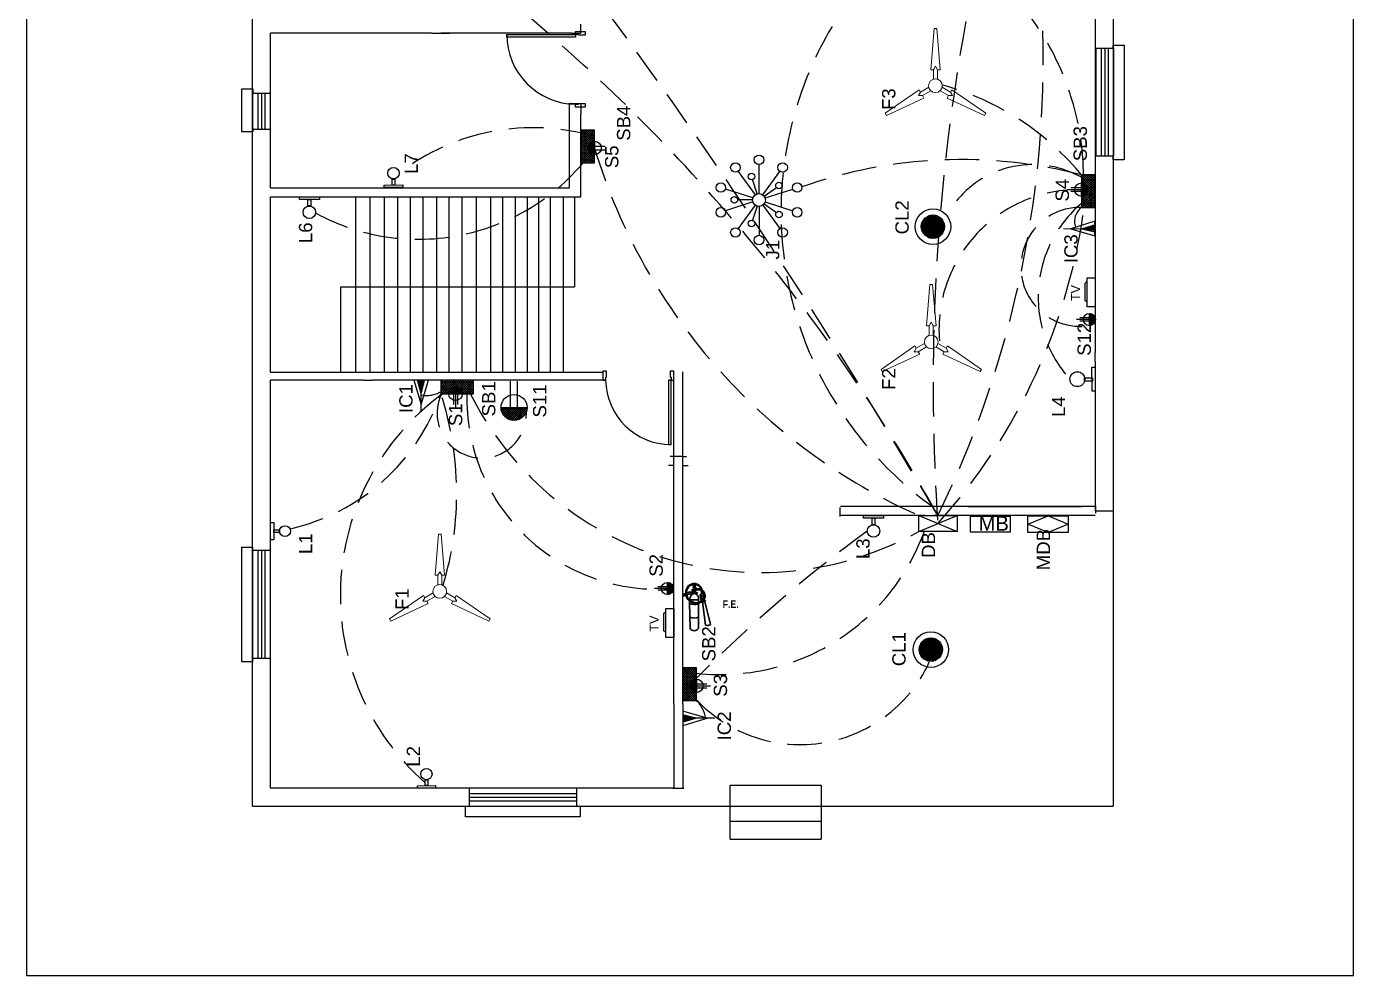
# Model space of a CAD drawing. Header units: inches. Extents: x 1052 to 8538, y 819 to 5894.
# Drawn here: x 2091.2 to 2571.3, y 3233 to 3576.3 of the extents above; entities that cross this region are included whole.
import ezdxf

# ---------------------------------------------------------------- set-up
doc = ezdxf.new("R2010")
doc.units = ezdxf.units.IN
doc.header["$LTSCALE"] = 50
doc.header["$MEASUREMENT"] = 0
doc.linetypes.add('HIDDEN', pattern=[0.375, 0.25, -0.125])
for name, color, linetype, lineweight in [('ELEC', 5, 'Continuous', 13), ('FAN', 5, 'Continuous', 15), ('Fire Pipe', 1, 'Continuous', 30), ('line', 5, 'HIDDEN', 35)]:
    doc.layers.add(name, color=color, linetype=linetype, lineweight=lineweight)
for name, color, linetype in [('elec. lay-out.', 144, 'Continuous'), ('Layer3', 7, 'HIDDEN'), ('text', 129, 'Continuous'), ('txt', 95, 'Continuous'), ('wiring', 1, 'HIDDEN'), ('XREFCHILD', 134, 'Continuous')]:
    doc.layers.add(name, color=color, linetype=linetype)
doc.styles.add('Annotative', font='arial.ttf')
doc.styles.add('NOTE1', font='rom_____.pfb', dxfattribs={"height": 12})
doc.styles.get("Standard").update_dxf_attribs({"font": 'arial.ttf'})

# ---------------------------------------------------------------- blocks, each defined once
blk = doc.blocks.new('BIG SPOT LIGHT')
at = {"layer": 'elec. lay-out.', "linetype": 'Continuous', "lineweight": 35, "ltscale": 2}
h = blk.add_hatch(dxfattribs=at)
h.set_pattern_fill('ANSI37', color=2, scale=196.85, style=0)
h.set_pattern_definition([(45, (415113.78, -81615.87), (-17.3992462, 17.3992462), []), (135, (415113.78, -81615.87), (-17.3992462, -17.3992462), [])])
h.paths.add_polyline_path([(236, -17, 1), (-236, -17, 1)])
at = {"layer": 'elec. lay-out.', "linetype": 'Continuous', "lineweight": 30}
blk.add_line((0, -206), (0, 172), dxfattribs=at)
at = {"layer": 'elec. lay-out.'}
for radius in [361, 236]:
    blk.add_circle((0, -17), radius, dxfattribs=at)
blk = doc.blocks.new('ff-02')
at = {"layer": 'Fire Pipe', "color": 6, "ltscale": 15}
for p, q in [((280067.45, -264814.85), (280067.95, -264814.85)), ((280069.52, -264814.85), (280069.1, -264814.85)), ((280058.35, -264839.97), (280061.92, -264825.33)), ((280063.35, -264825.57), (280061.48, -264840.32)), ((280061.92, -264825.33), (280062.58, -264825.52)), ((280062.58, -264825.52), (280063, -264825.53)), ((280063, -264825.53), (280063.35, -264825.57)), ((280063.35, -264825.57), (280063.35, -264825.57))]:
    blk.add_line(p, q, dxfattribs=at)
for points in [[(280063.51, -264818.51), (280063.96, -264817.13, -0.148563), (280065.29, -264815.24, -0.079751), (280067.39, -264814.08, -0.154771), (280069.51, -264814, -0.091101), (280071.96, -264815.19, -0.120029), (280073.16, -264816.63, -0.062635), (280073.87, -264818.65, -0.100784), (280073.89, -264820.87, -0.06679), (280073.04, -264823.37, -0.146213), (280070.96, -264825.41, -0.024846), (280068.6, -264826.42, -0.194128), (280064.19, -264825.76, -0.06634), (280062.3, -264824.13, -0.151296), (280061.74, -264822.21, -0.129873), (280062.33, -264819.63, -0.249306), (280065.05, -264817.49, -0.021054), (280065.91, -264817.34, -0.021054)], [(280064.33, -264817.7, -0.17989), (280065.6, -264815.63, -0.079751), (280067.56, -264814.55, -0.154771), (280069.37, -264814.49, -0.091101), (280071.66, -264815.6, -0.120029), (280072.72, -264816.85, -0.062635), (280073.38, -264818.75, -0.100784), (280073.4, -264820.77, -0.06648), (280072.6, -264823.14, -0.145153), (280070.73, -264824.97, -0.024465), (280068.45, -264825.94, -0.192184), (280064.46, -264825.33, -0.06499), (280062.69, -264823.82, -0.149281), (280062.24, -264822.21, -0.096876), (280062.69, -264819.85, -0.17109), (280063.41, -264819.04, -0.267949)], [(280063.98, -264818.66), (280064.07, -264818.38, -0.267949), (280065.15, -264817.98, -0.0196), (280065.91, -264817.84, -0.0196)], [(280065.91, -264842.42), (280065.91, -264823.07, -0.158709), (280066.62, -264821.38, -0.053152), (280067.73, -264820.41, -0.058357), (280069.34, -264820.43, -0.126008), (280070.78, -264821.83, -0.152765), (280071.38, -264823.86), (280071.48, -264826.22), (280071.2, -264842.46)]]:
    blk.add_lwpolyline(points, format="xyb", dxfattribs=at)
for points in [[(280067.95, -264814.65), (280069.1, -264814.65), (280069.1, -264815.49), (280067.95, -264815.49)], [(280065.91, -264817.26), (280066.81, -264817.26), (280066.81, -264817.98), (280065.91, -264817.98)], [(280067.74, -264819.6), (280066.82, -264819.6), (280066.82, -264820.26), (280067.74, -264820.26)], [(280066.96, -264817.19), (280067.59, -264817.19), (280067.59, -264817.78), (280066.96, -264817.78)], [(280067.1, -264817.78), (280067.45, -264817.78), (280067.45, -264818.11), (280067.1, -264818.11)], [(280067.15, -264817.05), (280067.49, -264817.05), (280067.47, -264817.19), (280067.15, -264817.19)], [(280067.59, -264817.3), (280067.91, -264817.3), (280067.91, -264817.72), (280067.59, -264817.72)], [(280069.24, -264816.6), (280067.79, -264816.6), (280067.79, -264815.96), (280069.24, -264815.96)], [(280069.12, -264817.21), (280067.91, -264817.21), (280067.91, -264817.93), (280069.12, -264817.93)], [(280067.91, -264817.93), (280069.07, -264817.93), (280069.07, -264818.57), (280067.91, -264818.57)], [(280068.02, -264816.92), (280069.12, -264816.92), (280069.12, -264817.21), (280068.02, -264817.21)], [(280069.02, -264816.92), (280068.1, -264816.92), (280068.1, -264816.6), (280069.02, -264816.6)], [(280068.74, -264815.49), (280068.38, -264815.49), (280068.38, -264815.96), (280068.74, -264815.96)], [(280069.08, -264817.74), (280069.51, -264817.74), (280069.51, -264818.67), (280069.08, -264818.67)]]:
    blk.add_lwpolyline(points, close=True, dxfattribs=at)
for points in [[(280062.22, -264824.51), (280062.72, -264821.83), (280062.97, -264820.39), (280063.53, -264820.58), (280064.16, -264820.54), (280063.97, -264821.18), (280063.59, -264823.93), (280063.37, -264825.25)], [(280063.33, -264820.14), (280063.19, -264820.02), (280063.34, -264819.43)], [(280063.25, -264820.48), (280063.33, -264820.14), (280063.62, -264820.26), (280063.85, -264820.25), (280063.71, -264820.56)], [(280063.33, -264819.43), (280064.02, -264819.6), (280063.85, -264820.25)], [(280063.34, -264819.43), (280063.5, -264818.54), (280064.28, -264818.65), (280064.02, -264819.6)], [(280064.13, -264820.63), (280064.64, -264820.89), (280064.83, -264821.07), (280064.89, -264821.21), (280064.89, -264821.36), (280064.83, -264821.74), (280064.5, -264823.41), (280064.4, -264824.12), (280064.34, -264824.53), (280064.25, -264824.69), (280064.11, -264824.86), (280063.96, -264825), (280063.82, -264825.09), (280063.6, -264825.27), (280063.44, -264825.42), (280063.35, -264825.49), (280063.34, -264825.57)], [(280067.73, -264820.41), (280067.74, -264819.6), (280069.84, -264819.59), (280069.86, -264820.27), (280069.41, -264820.26), (280069.34, -264820.43)], [(280067.74, -264819.6), (280067.75, -264819.31), (280067.93, -264819.18), (280068.05, -264819.11), (280068.05, -264818.57), (280069, -264818.57), (280069, -264819.06), (280069.26, -264819.24), (280069.39, -264819.31), (280069.39, -264819.59)], [(280068.05, -264819.11), (280068.52, -264819.14), (280069, -264819.06)], [(280069.51, -264818.1), (280069.66, -264818.03), (280069.76, -264817.9), (280069.9, -264817.9), (280069.9, -264818.62), (280069.76, -264818.62), (280069.71, -264818.53), (280069.67, -264818.51), (280069.51, -264818.51)], [(280069.84, -264819.59), (280069.89, -264819.35), (280071.4, -264819.45), (280071.6, -264819.51)], [(280071.3, -264820.4), (280070.18, -264820.48), (280069.86, -264820.47), (280069.86, -264820.27)], [(280071.6, -264819.51), (280071.67, -264819.28), (280075.72, -264820.88), (280075.61, -264821.32), (280075.35, -264821.66), (280075.06, -264821.82), (280073.82, -264821.18), (280073.12, -264821.03), (280072.89, -264820.98), (280071.62, -264820.55), (280071.22, -264820.66)], [(280071.22, -264820.66), (280071.3, -264820.4)], [(280061.54, -264825.05), (280061.59, -264824.74), (280062.16, -264824.74)], [(280061.92, -264825.33), (280061.88, -264825.18), (280061.91, -264824.97), (280062, -264824.74), (280062.22, -264824.51), (280062.51, -264824.52), (280062.84, -264824.63), (280063.04, -264824.9), (280063.27, -264825.05), (280063.37, -264825.2), (280063.37, -264825.3), (280063.35, -264825.57)]]:
    blk.add_lwpolyline(points, dxfattribs=at)
for centre, radius in [((280067.35, -264814.85), 0.0998), ((280069.62, -264814.85), 0.0998), ((280070.28, -264819.96), 0.221), ((280070.28, -264819.96), 0.183), ((280070.28, -264819.96), 0.139)]:
    blk.add_circle(centre, radius, dxfattribs=at)
for centre, radius, start, end in [((280066.5, -264817.62), 0.471, 16.40398, 50.04833), ((280066.5, -264817.62), 0.471, 309.95167, 343.59602), ((280068.57, -264800.93), 23.43, 263.47164, 276.91976), ((280068.11, -264816.41), 10.75, 258.16305, 288.2159), ((280060.21, -264837.47), 3.12, 233.33907, 293.98164), ((280068.59, -264829.01), 6.8, 246.74721, 293.69146), ((280068.56, -264840.6), 3.22, 214.38289, 324.88126)]:
    blk.add_arc(centre, radius, start, end, dxfattribs=at)
blk = doc.blocks.new('F56')
at = {"layer": 'FAN'}
for p, q in [((-2.31, 7.79), (-0.63, 27.67)), ((-0.63, 27.67), (0.63, 27.67)), ((0.63, 27.67), (2.31, 7.79)), ((-0.98, 7.79), (-2.31, 7.79)), ((-0.98, 7.79), (0, 9.52)), ((-0.98, 3.16), (-0.98, 7.79)), ((0, 9.52), (0.98, 7.79)), ((2.31, 7.79), (0.98, 7.79)), ((0.98, 7.79), (0.98, 3.16)), ((-24.28, -13.29), (-7.9, -1.89)), ((-5.59, -5.9), (-23.65, -14.38)), ((-8.24, -4.76), (-7.23, -3.04)), ((-6.25, -4.74), (-8.24, -4.76)), ((-7.9, -1.89), (-7.24, -3.05)), ((-7.24, -3.05), (-3.23, -0.73)), ((-2.25, -2.43), (-6.26, -4.75)), ((-6.26, -4.75), (-5.59, -5.9)), ((6.26, -4.75), (2.25, -2.43)), ((3.23, -0.73), (7.24, -3.05)), ((5.59, -5.9), (6.26, -4.75)), ((23.65, -14.38), (5.59, -5.9)), ((8.24, -4.76), (6.25, -4.74)), ((7.23, -3.04), (8.24, -4.76)), ((7.24, -3.05), (7.9, -1.89)), ((7.9, -1.89), (24.28, -13.29)), ((-23.65, -14.38), (-24.28, -13.29)), ((24.28, -13.29), (23.65, -14.38))]:
    blk.add_line(p, q, dxfattribs=at)
for start, end in [(0, 180), (180, 0)]:
    blk.add_arc((0, 0), 3.31, start, end, dxfattribs=at)

msp = doc.modelspace()

# ---------------------------------------------------------------- linework, layer by layer
for p, q in [((2091.15, 3816.78), (2091.15, 3232.96)), ((2571.32, 3232.96), (2571.32, 3816.78)), ((2291.73, 3538.88), (2291.73, 3527.05)), ((2296.66, 3538.88), (2291.73, 3538.88)), ((2296.66, 3527.05), (2296.66, 3538.88)), ((2296.66, 3534.83), (2296.66, 3529.9)), ((2296.66, 3533.05), (2300.51, 3533.05)), ((2296.66, 3531.69), (2300.51, 3531.69)), ((2291.73, 3527.05), (2296.66, 3527.05)), ((2477.84, 3522.6), (2472.91, 3522.6)), ((2472.91, 3522.6), (2472.91, 3510.78)), ((2472.91, 3514.82), (2472.91, 3519.75)), ((2477.84, 3510.78), (2477.84, 3522.6)), ((2472.91, 3517.29), (2467.73, 3517.29)), ((2472.91, 3517.97), (2469.06, 3517.97)), ((2472.91, 3516.61), (2469.06, 3516.61)), ((2472.91, 3510.78), (2477.84, 3510.78)), ((2475.75, 3468.06), (2475.75, 3472.49)), ((2475.75, 3470.28), (2471.09, 3470.28)), ((2475.75, 3470.89), (2472.29, 3470.89)), ((2475.75, 3469.67), (2472.29, 3469.67)), ((2241.08, 3448.39), (2241.08, 3443.46)), ((2252.9, 3448.39), (2241.08, 3448.39)), ((2252.9, 3443.46), (2252.9, 3448.39)), ((2266.27, 3438.49), (2266.27, 3448.05)), ((2268.86, 3438.49), (2268.86, 3448.05)), ((2241.08, 3443.46), (2252.9, 3443.46)), ((2248.86, 3443.46), (2243.93, 3443.46)), ((2245.71, 3443.46), (2245.71, 3439.61)), ((2246.39, 3443.46), (2246.39, 3438.28)), ((2247.07, 3443.46), (2247.07, 3439.61)), ((2262.86, 3438.49), (2272.26, 3438.49)), ((2323.08, 3372.99), (2318.42, 3372.99)), ((2323.08, 3373.6), (2319.62, 3373.6)), ((2323.08, 3372.38), (2319.62, 3372.38)), ((2323.08, 3370.78), (2323.08, 3375.2)), ((2328.6, 3344.26), (2328.6, 3332.44)), ((2333.53, 3344.26), (2328.6, 3344.26)), ((2333.53, 3332.44), (2333.53, 3344.26)), ((2333.53, 3340.22), (2333.53, 3335.29)), ((2333.53, 3338.43), (2337.38, 3338.43)), ((2333.53, 3337.75), (2338.71, 3337.75)), ((2328.6, 3332.44), (2333.53, 3332.44)), ((2333.53, 3337.08), (2337.38, 3337.08)), ((2091.15, 3232.96), (2571.32, 3232.96))]:
    msp.add_line(p, q)
at = {"lineweight": -2}
for p, q in [((2172.89, 3294.22), (2172.89, 3761.4)), ((2484.35, 3761.4), (2484.35, 3294.22)), ((2172.89, 3346.45), (2172.89, 3756.46)), ((2237.78, 3573.88), (2179.38, 3573.88)), ((2228.87, 3573.88), (2221.54, 3573.88)), ((2237.76, 3573.88), (2244.17, 3573.88)), ((2288.39, 3573.88), (2241.02, 3573.88)), ((2288.39, 3573.88), (2291.63, 3573.88)), ((2291.63, 3577.13), (2291.63, 3573.88)), ((2287.64, 3518), (2287.64, 3548.57)), ((2287.64, 3548.57), (2291.74, 3548.53)), ((2291.74, 3548.53), (2291.73, 3544.79)), ((2179.43, 3544.03), (2179.43, 3547.29)), ((2291.73, 3514.72), (2291.73, 3544.79)), ((2179.38, 3537.54), (2179.38, 3539.16)), ((2179.38, 3539.16), (2179.38, 3539.16)), ((2179.38, 3518), (2287.64, 3518)), ((2179.38, 3514.72), (2291.73, 3514.72)), ((2210.28, 3451.23), (2210.28, 3514.72)), ((2215.45, 3451.23), (2215.45, 3514.72)), ((2220.63, 3451.23), (2220.63, 3514.72)), ((2225.49, 3451.23), (2225.49, 3514.72)), ((2230.06, 3451.23), (2230.06, 3514.72)), ((2234.62, 3451.23), (2234.62, 3514.72)), ((2239.59, 3451.23), (2239.59, 3514.72)), ((2244.05, 3451.23), (2244.05, 3514.72)), ((2248.77, 3451.23), (2248.77, 3514.72)), ((2253.94, 3451.23), (2253.94, 3514.72)), ((2259.11, 3451.23), (2259.11, 3514.72)), ((2263.51, 3451.23), (2263.51, 3514.72)), ((2268.11, 3451.23), (2268.11, 3514.72)), ((2272.41, 3451.23), (2272.41, 3514.72)), ((2276.57, 3451.23), (2276.57, 3514.72)), ((2280.81, 3451.23), (2280.81, 3514.72)), ((2285.44, 3451.23), (2285.44, 3514.72)), ((2289.38, 3514.72), (2289.38, 3482.15)), ((2204.86, 3451.23), (2204.86, 3482.15)), ((2204.86, 3482.15), (2289.38, 3482.15)), ((2477.86, 3455.12), (2477.86, 3458.38)), ((2179.38, 3451.23), (2299.79, 3451.23)), ((2213.12, 3448.42), (2179.38, 3448.42)), ((2213.12, 3448.42), (2216.36, 3448.42)), ((2300.72, 3448.42), (2216.36, 3448.42)), ((2325.37, 3331.29), (2325.37, 3451.33)), ((2325.37, 3331.29), (2325.37, 3448.09)), ((2328.62, 3331.29), (2328.62, 3451.33)), ((2179.38, 3417.5), (2179.38, 3420.75)), ((2328.62, 3420.75), (2324.08, 3420.75)), ((2328.62, 3420.75), (2329.92, 3420.75)), ((2477.87, 3420.84), (2477.87, 3413.93)), ((2325.37, 3417.5), (2323.43, 3417.5)), ((2328.62, 3417.5), (2330.56, 3417.5)), ((2385.4, 3402.28), (2385.4, 3400)), ((2385.4, 3400), (2385.4, 3399)), ((2477.86, 3402.59), (2385.72, 3402.59)), ((2431.79, 3402.59), (2473.1, 3402.59)), ((2477.94, 3402.92), (2477.94, 3400.26)), ((2416.22, 3399.35), (2385.39, 3399.35)), ((2413.99, 3399.34), (2427.86, 3393.63)), ((2413.99, 3393.63), (2427.86, 3399.34)), ((2416.22, 3399.35), (2419.46, 3399.35)), ((2477.86, 3399.35), (2419.46, 3399.35)), ((2453.51, 3396.26), (2460.8, 3399.26)), ((2460.8, 3393.26), (2453.51, 3396.26)), ((2460.8, 3399.26), (2468.09, 3396.26)), ((2468.09, 3396.26), (2460.8, 3393.26)), ((2325.37, 3331.29), (2325.37, 3300.71)), ((2328.62, 3331.3), (2328.62, 3300.71)), ((2216.38, 3300.71), (2213.09, 3300.71)), ((2325.06, 3300.71), (2328.95, 3300.71)), ((2325.37, 3300.71), (2329.01, 3300.71)), ((2345.75, 3282.3), (2345.75, 3301.85)), ((2345.75, 3301.85), (2378.73, 3301.85)), ((2378.73, 3301.85), (2378.73, 3282.32)), ((2172.89, 3294.2), (2484.35, 3294.2)), ((2345.77, 3294.21), (2378.74, 3294.21)), ((2345.88, 3288.75), (2378.77, 3288.75)), ((2345.75, 3282.3), (2378.73, 3282.3))]:
    msp.add_line(p, q, dxfattribs=at)
at = {"color": 3}
for p, q in [((2264.9, 3572.45), (2264.9, 3573.49)), ((2264.9, 3573.49), (2289.86, 3573.49)), ((2289.86, 3572.45), (2264.9, 3572.45)), ((2289.86, 3573.49), (2289.86, 3574.53)), ((2289.86, 3574.53), (2293.32, 3574.53)), ((2289.86, 3573.49), (2289.86, 3572.45)), ((2290.9, 3573.49), (2289.86, 3573.49)), ((2290.9, 3573.14), (2290.9, 3573.49)), ((2293.32, 3573.14), (2290.9, 3573.14)), ((2293.32, 3574.53), (2293.32, 3573.14)), ((2290.9, 3548.53), (2293.32, 3548.53)), ((2290.9, 3548.18), (2290.9, 3548.53)), ((2293.32, 3548.53), (2293.32, 3547.14)), ((2289.86, 3547.14), (2289.86, 3548.18)), ((2289.86, 3548.18), (2290.9, 3548.18)), ((2293.32, 3547.14), (2289.86, 3547.14)), ((2301.04, 3451.67), (2299.74, 3451.67)), ((2299.74, 3451.67), (2299.74, 3448.42)), ((2299.74, 3448.42), (2300.72, 3448.42)), ((2300.72, 3448.42), (2300.72, 3449.4)), ((2300.72, 3449.4), (2301.04, 3449.4)), ((2301.04, 3449.4), (2301.04, 3451.67)), ((2323.43, 3448.42), (2323.43, 3425.06)), ((2324.4, 3448.42), (2323.43, 3448.42)), ((2325.37, 3451.67), (2324.08, 3451.67)), ((2324.08, 3451.67), (2324.08, 3449.4)), ((2324.08, 3449.4), (2324.4, 3449.4)), ((2324.4, 3449.4), (2324.4, 3448.42)), ((2324.4, 3425.06), (2324.4, 3448.42)), ((2324.4, 3448.42), (2325.37, 3448.42)), ((2325.37, 3448.42), (2325.37, 3451.67)), ((2323.43, 3425.06), (2324.4, 3425.06))]:
    msp.add_line(p, q, dxfattribs=at)
at = {"color": 4}
for p, q in [((2291.63, 3573.88), (2291.63, 3573.88)), ((2478.07, 3568.46), (2478.07, 3529.53)), ((2478.07, 3568.46), (2484.56, 3568.46)), ((2478.95, 3568.46), (2484.56, 3568.46)), ((2484.56, 3529.53), (2484.56, 3568.46)), ((2179.38, 3552.14), (2172.89, 3552.14)), ((2172.89, 3552.14), (2172.89, 3539.16)), ((2179.38, 3539.16), (2179.38, 3552.14)), ((2172.89, 3539.16), (2179.38, 3539.16)), ((2478.07, 3529.53), (2484.56, 3529.53)), ((2477.86, 3414), (2477.86, 3401.02)), ((2477.86, 3401.02), (2484.35, 3401.02)), ((2179.38, 3386.68), (2172.89, 3386.68)), ((2172.89, 3386.68), (2172.89, 3347.75)), ((2179.38, 3347.75), (2179.38, 3386.68)), ((2172.89, 3347.75), (2179.38, 3347.75)), ((2251.31, 3300.71), (2251.31, 3294.22)), ((2290.25, 3300.71), (2251.31, 3300.71)), ((2290.25, 3294.22), (2290.25, 3300.71)), ((2251.31, 3294.22), (2290.25, 3294.22))]:
    msp.add_line(p, q, dxfattribs=at)
at = {"color": 5}
for p, q in [((2480.01, 3568.46), (2480.01, 3529.53)), ((2481.31, 3568.46), (2481.31, 3529.53)), ((2482.61, 3568.46), (2482.61, 3529.53)), ((2174.84, 3552.14), (2174.84, 3539.16)), ((2176.13, 3552.14), (2176.13, 3539.16)), ((2177.43, 3552.14), (2177.43, 3539.16)), ((2174.84, 3386.68), (2174.84, 3347.75)), ((2176.13, 3386.68), (2176.13, 3347.75)), ((2177.43, 3386.68), (2177.43, 3347.75)), ((2251.31, 3298.76), (2290.25, 3298.76)), ((2251.31, 3297.46), (2290.25, 3297.46)), ((2251.31, 3296.16), (2290.25, 3296.16))]:
    msp.add_line(p, q, dxfattribs=at)
at = {"color": 40}
for p, q in [((2292.41, 3538.88), (2291.73, 3538.2)), ((2293.24, 3538.88), (2291.73, 3537.37)), ((2294.07, 3538.88), (2291.73, 3536.54)), ((2294.9, 3538.88), (2291.73, 3535.71)), ((2295.73, 3538.88), (2291.73, 3534.88)), ((2296.56, 3538.88), (2291.73, 3534.05)), ((2296.66, 3534.61), (2292.39, 3538.88)), ((2296.66, 3535.44), (2293.22, 3538.88)), ((2296.66, 3536.27), (2294.05, 3538.88)), ((2296.66, 3537.1), (2294.88, 3538.88)), ((2296.66, 3537.93), (2295.71, 3538.88)), ((2296.66, 3538.76), (2296.54, 3538.88)), ((2296.66, 3533.78), (2291.73, 3538.71)), ((2296.66, 3538.15), (2291.73, 3533.22)), ((2296.66, 3532.95), (2291.73, 3537.88)), ((2296.66, 3537.32), (2291.73, 3532.39)), ((2296.66, 3532.12), (2291.73, 3537.05)), ((2296.66, 3536.49), (2291.73, 3531.56)), ((2296.66, 3531.29), (2291.73, 3536.22)), ((2296.66, 3535.66), (2291.73, 3530.73)), ((2296.66, 3530.46), (2291.73, 3535.39)), ((2296.66, 3534.83), (2291.73, 3529.9)), ((2296.66, 3529.63), (2291.73, 3534.56)), ((2294.2, 3532.2), (2296.66, 3534.66)), ((2294.21, 3532.63), (2296.4, 3534.82)), ((2294.25, 3531.84), (2296.66, 3534.25)), ((2294.32, 3533.16), (2295.87, 3534.7)), ((2296.66, 3532.4), (2294.93, 3534.13)), ((2296.66, 3532.81), (2295.15, 3534.32)), ((2296.66, 3533.23), (2295.4, 3534.49)), ((2296.66, 3533.64), (2295.68, 3534.63)), ((2296.66, 3534.06), (2295.98, 3534.74)), ((2296.66, 3534.47), (2296.32, 3534.81)), ((2296.66, 3534), (2291.73, 3529.07)), ((2296.66, 3528.8), (2291.73, 3533.73)), ((2296.66, 3533.17), (2291.73, 3528.24)), ((2296.66, 3527.97), (2291.73, 3532.9)), ((2296.66, 3532.34), (2291.73, 3527.41)), ((2296.66, 3527.14), (2291.73, 3532.07)), ((2295.92, 3527.05), (2291.73, 3531.24)), ((2295.09, 3527.05), (2291.73, 3530.41)), ((2294.26, 3527.05), (2291.73, 3529.58)), ((2296.66, 3531.51), (2292.2, 3527.05)), ((2296.66, 3530.68), (2293.03, 3527.05)), ((2296.66, 3529.85), (2293.86, 3527.05)), ((2296.66, 3529.91), (2294.19, 3532.37)), ((2296.66, 3530.33), (2294.23, 3532.76)), ((2296.21, 3529.94), (2294.24, 3531.92)), ((2296.66, 3530.74), (2294.3, 3533.09)), ((2294.34, 3531.52), (2296.66, 3533.83)), ((2296.66, 3531.16), (2294.42, 3533.39)), ((2295.59, 3530.14), (2294.44, 3531.3)), ((2294.47, 3531.23), (2296.66, 3533.42)), ((2296.66, 3531.57), (2294.56, 3533.66)), ((2294.63, 3530.97), (2296.66, 3533)), ((2296.66, 3531.99), (2294.74, 3533.91)), ((2294.81, 3530.74), (2296.66, 3532.59)), ((2295.02, 3530.53), (2296.66, 3532.17)), ((2295.25, 3530.35), (2296.66, 3531.76)), ((2295.51, 3530.19), (2296.66, 3531.34)), ((2295.79, 3530.06), (2296.66, 3530.93)), ((2296.11, 3529.96), (2296.66, 3530.51)), ((2296.47, 3529.91), (2296.66, 3530.1)), ((2293.43, 3527.05), (2291.73, 3528.75)), ((2292.6, 3527.05), (2291.73, 3527.92)), ((2291.77, 3527.05), (2291.73, 3527.09)), ((2296.66, 3529.02), (2294.69, 3527.05)), ((2296.66, 3528.19), (2295.52, 3527.05)), ((2296.66, 3527.36), (2296.35, 3527.05)), ((2472.91, 3518.14), (2477.37, 3522.6)), ((2472.91, 3518.97), (2476.54, 3522.6)), ((2472.91, 3519.8), (2475.71, 3522.6)), ((2472.91, 3520.63), (2474.88, 3522.6)), ((2472.91, 3521.46), (2474.05, 3522.6)), ((2472.91, 3522.29), (2473.22, 3522.6)), ((2472.91, 3522.51), (2477.84, 3517.59)), ((2472.91, 3517.31), (2477.84, 3522.24)), ((2472.91, 3521.68), (2477.84, 3516.76)), ((2472.91, 3516.48), (2477.84, 3521.41)), ((2472.91, 3520.85), (2477.84, 3515.93)), ((2472.91, 3515.65), (2477.84, 3520.58)), ((2472.91, 3520.02), (2477.84, 3515.1)), ((2472.91, 3514.82), (2477.84, 3519.75)), ((2473.1, 3519.75), (2472.91, 3519.56)), ((2472.91, 3519.74), (2475.37, 3517.28)), ((2473.46, 3519.69), (2472.91, 3519.14)), ((2473.36, 3519.71), (2475.33, 3517.74)), ((2473.65, 3522.6), (2477.84, 3518.42)), ((2474.48, 3522.6), (2477.84, 3519.25)), ((2475.31, 3522.6), (2477.84, 3520.08)), ((2476.14, 3522.6), (2477.84, 3520.91)), ((2476.97, 3522.6), (2477.84, 3521.73)), ((2477.8, 3522.6), (2477.84, 3522.56)), ((2473.78, 3519.59), (2472.91, 3518.73)), ((2474.06, 3519.47), (2472.91, 3518.31)), ((2472.91, 3519.33), (2475.34, 3516.9)), ((2474.32, 3519.31), (2472.91, 3517.9)), ((2472.91, 3519.19), (2477.84, 3514.27)), ((2474.55, 3519.13), (2472.91, 3517.48)), ((2472.91, 3513.99), (2477.84, 3518.92)), ((2474.76, 3518.92), (2472.91, 3517.07)), ((2472.91, 3518.91), (2475.26, 3516.56)), ((2474.94, 3518.68), (2472.91, 3516.65)), ((2472.91, 3518.5), (2475.15, 3516.26)), ((2475.09, 3518.43), (2472.91, 3516.24)), ((2472.91, 3518.37), (2477.84, 3513.44)), ((2475.22, 3518.14), (2472.91, 3515.82)), ((2472.91, 3513.16), (2477.84, 3518.09)), ((2472.91, 3518.09), (2475, 3515.99)), ((2475.32, 3517.82), (2472.91, 3515.41)), ((2472.91, 3517.67), (2474.83, 3515.75)), ((2472.91, 3517.54), (2477.84, 3512.61)), ((2475.37, 3517.45), (2472.91, 3514.99)), ((2472.91, 3512.34), (2477.84, 3517.26)), ((2472.91, 3517.26), (2474.63, 3515.53)), ((2472.91, 3516.84), (2474.41, 3515.34)), ((2472.91, 3516.71), (2477.84, 3511.78)), ((2472.91, 3511.51), (2477.84, 3516.43)), ((2472.91, 3516.43), (2474.17, 3515.17)), ((2472.91, 3516.01), (2473.89, 3515.03)), ((2472.91, 3515.88), (2477.84, 3510.95)), ((2472.91, 3515.6), (2473.59, 3514.92)), ((2472.91, 3515.18), (2473.24, 3514.85)), ((2472.91, 3515.05), (2477.18, 3510.78)), ((2473.01, 3510.78), (2477.84, 3515.6)), ((2475.36, 3517.03), (2473.17, 3514.84)), ((2475.24, 3516.5), (2473.7, 3514.95)), ((2473.97, 3519.51), (2475.13, 3518.35)), ((2472.91, 3514.22), (2476.35, 3510.78)), ((2472.91, 3513.39), (2475.52, 3510.78)), ((2472.91, 3512.56), (2474.69, 3510.78)), ((2472.91, 3511.73), (2473.86, 3510.78)), ((2472.91, 3510.9), (2473.03, 3510.78)), ((2473.84, 3510.78), (2477.84, 3514.77)), ((2474.67, 3510.78), (2477.84, 3513.94)), ((2475.5, 3510.78), (2477.84, 3513.11)), ((2476.33, 3510.78), (2477.84, 3512.28)), ((2477.16, 3510.78), (2477.84, 3511.45)), ((2475.75, 3472.49), (2477.96, 3470.27)), ((2475.92, 3472.49), (2475.75, 3472.32)), ((2476.24, 3472.44), (2475.75, 3471.95)), ((2476.53, 3472.35), (2475.75, 3471.57)), ((2476.78, 3472.24), (2475.75, 3471.2)), ((2475.75, 3472.11), (2477.94, 3469.93)), ((2477.02, 3472.09), (2475.75, 3470.83)), ((2477.22, 3471.93), (2475.75, 3470.45)), ((2475.75, 3471.74), (2477.86, 3469.62)), ((2477.41, 3471.74), (2475.75, 3470.08)), ((2476.15, 3472.46), (2477.93, 3470.68)), ((2476.7, 3472.28), (2477.75, 3471.23)), ((2477.57, 3471.53), (2475.75, 3469.71)), ((2475.75, 3471.37), (2477.76, 3469.35)), ((2477.71, 3471.3), (2475.75, 3469.34)), ((2477.83, 3471.04), (2475.75, 3468.96)), ((2475.75, 3470.99), (2477.63, 3469.11)), ((2477.91, 3470.75), (2475.75, 3468.59)), ((2475.75, 3470.62), (2477.48, 3468.89)), ((2477.96, 3470.43), (2475.75, 3468.22)), ((2475.75, 3470.25), (2477.3, 3468.7)), ((2475.75, 3469.88), (2477.1, 3468.52)), ((2475.75, 3469.5), (2476.88, 3468.37)), ((2475.75, 3469.13), (2476.63, 3468.25)), ((2475.75, 3468.76), (2476.36, 3468.15)), ((2475.75, 3468.38), (2476.05, 3468.08)), ((2477.95, 3470.05), (2475.98, 3468.08)), ((2477.85, 3469.57), (2476.46, 3468.18)), ((2241.08, 3444.2), (2245.26, 3448.39)), ((2241.08, 3445.03), (2244.44, 3448.39)), ((2241.08, 3445.86), (2243.61, 3448.39)), ((2241.08, 3446.69), (2242.78, 3448.39)), ((2241.08, 3447.52), (2241.95, 3448.39)), ((2241.08, 3448.35), (2241.12, 3448.39)), ((2245.54, 3443.46), (2241.08, 3447.92)), ((2241.17, 3443.46), (2246.09, 3448.39)), ((2246.37, 3443.46), (2241.44, 3448.39)), ((2242, 3443.46), (2246.92, 3448.39)), ((2247.2, 3443.46), (2242.27, 3448.39)), ((2242.83, 3443.46), (2247.75, 3448.39)), ((2248.03, 3443.46), (2243.1, 3448.39)), ((2243.66, 3443.46), (2248.58, 3448.39)), ((2248.86, 3443.46), (2243.93, 3448.39)), ((2244.49, 3443.46), (2249.41, 3448.39)), ((2249.69, 3443.46), (2244.76, 3448.39)), ((2245.32, 3443.46), (2250.24, 3448.39)), ((2250.52, 3443.46), (2245.59, 3448.39)), ((2246.15, 3443.46), (2251.07, 3448.39)), ((2251.35, 3443.46), (2246.42, 3448.39)), ((2246.98, 3443.46), (2251.9, 3448.39)), ((2252.18, 3443.46), (2247.25, 3448.39)), ((2247.8, 3443.46), (2252.73, 3448.39)), ((2252.9, 3443.56), (2248.08, 3448.39)), ((2248.63, 3443.46), (2252.9, 3447.73)), ((2252.9, 3444.39), (2248.91, 3448.39)), ((2252.9, 3445.22), (2249.74, 3448.39)), ((2252.9, 3446.05), (2250.57, 3448.39)), ((2252.9, 3446.88), (2251.4, 3448.39)), ((2252.9, 3447.71), (2252.23, 3448.39)), ((2244.71, 3443.46), (2241.08, 3447.09)), ((2243.88, 3443.46), (2241.08, 3446.26)), ((2243.05, 3443.46), (2241.08, 3445.43)), ((2242.22, 3443.46), (2241.08, 3444.6)), ((2241.39, 3443.46), (2241.08, 3443.77)), ((2243.94, 3443.46), (2246.4, 3445.92)), ((2243.94, 3443.65), (2244.12, 3443.46)), ((2243.97, 3443.91), (2245.94, 3445.88)), ((2243.99, 3444.01), (2244.54, 3443.46)), ((2244.09, 3444.33), (2244.95, 3443.46)), ((2244.17, 3444.52), (2245.33, 3445.68)), ((2244.21, 3444.61), (2245.37, 3443.46)), ((2244.35, 3443.46), (2246.78, 3445.89)), ((2244.37, 3444.87), (2245.78, 3443.46)), ((2244.56, 3445.1), (2246.2, 3443.46)), ((2244.76, 3445.31), (2246.61, 3443.46)), ((2244.77, 3443.46), (2247.12, 3445.81)), ((2245, 3445.49), (2247.03, 3443.46)), ((2245.18, 3443.46), (2247.42, 3445.7)), ((2245.26, 3445.65), (2247.44, 3443.46)), ((2245.54, 3445.77), (2247.86, 3443.46)), ((2245.6, 3443.46), (2247.69, 3445.55)), ((2245.86, 3445.87), (2248.27, 3443.46)), ((2246.01, 3443.46), (2247.93, 3445.38)), ((2246.23, 3445.92), (2248.69, 3443.46)), ((2246.43, 3443.46), (2248.15, 3445.18)), ((2246.65, 3445.91), (2248.84, 3443.72)), ((2246.84, 3443.46), (2248.34, 3444.96)), ((2247.18, 3445.79), (2248.73, 3444.25)), ((2247.26, 3443.46), (2248.51, 3444.72)), ((2247.67, 3443.46), (2248.65, 3444.44)), ((2248.08, 3443.46), (2248.76, 3444.14)), ((2248.5, 3443.46), (2248.83, 3443.79)), ((2249.46, 3443.46), (2252.9, 3446.9)), ((2250.29, 3443.46), (2252.9, 3446.07)), ((2251.12, 3443.46), (2252.9, 3445.24)), ((2251.95, 3443.46), (2252.9, 3444.41)), ((2252.78, 3443.46), (2252.9, 3443.58)), ((2267.07, 3433.82), (2262.89, 3438)), ((2263.54, 3438.49), (2262.9, 3437.85)), ((2264.33, 3438.49), (2263.04, 3437.2)), ((2267.88, 3433.8), (2263.19, 3438.49)), ((2265.12, 3438.49), (2263.25, 3436.62)), ((2265.92, 3438.49), (2263.52, 3436.09)), ((2266.71, 3438.49), (2263.84, 3435.62)), ((2268.57, 3433.9), (2263.98, 3438.49)), ((2267.5, 3438.49), (2264.21, 3435.2)), ((2268.29, 3438.49), (2264.62, 3434.82)), ((2269.18, 3434.08), (2264.77, 3438.49)), ((2269.08, 3438.49), (2265.09, 3434.49)), ((2269.73, 3434.32), (2265.56, 3438.49)), ((2269.87, 3438.49), (2265.6, 3434.22)), ((2270.67, 3438.49), (2266.17, 3434)), ((2270.23, 3434.62), (2266.35, 3438.49)), ((2271.46, 3438.49), (2266.82, 3433.85)), ((2270.67, 3434.96), (2267.14, 3438.49)), ((2272.25, 3438.49), (2267.55, 3433.79)), ((2271.07, 3435.36), (2267.94, 3438.49)), ((2271.42, 3435.8), (2268.73, 3438.49)), ((2271.72, 3436.29), (2269.52, 3438.49)), ((2271.96, 3436.84), (2270.31, 3438.49)), ((2272.15, 3437.45), (2271.1, 3438.49)), ((2272.25, 3438.13), (2271.89, 3438.49)), ((2266.06, 3434.04), (2263.11, 3436.99)), ((2272.19, 3437.64), (2268.42, 3433.87)), ((2271.8, 3436.46), (2269.59, 3434.25)), ((2323.08, 3375.2), (2325.29, 3372.98)), ((2323.24, 3375.2), (2323.08, 3375.03)), ((2323.57, 3375.15), (2323.08, 3374.66)), ((2323.86, 3375.06), (2323.08, 3374.28)), ((2324.11, 3374.95), (2323.08, 3373.91)), ((2323.08, 3374.82), (2325.26, 3372.64)), ((2324.34, 3374.81), (2323.08, 3373.54)), ((2324.55, 3374.64), (2323.08, 3373.17)), ((2323.08, 3374.45), (2325.19, 3372.34)), ((2324.74, 3374.45), (2323.08, 3372.79)), ((2324.9, 3374.24), (2323.08, 3372.42)), ((2323.08, 3374.08), (2325.09, 3372.07)), ((2325.04, 3374.01), (2323.08, 3372.05)), ((2325.16, 3373.75), (2323.08, 3371.67)), ((2323.08, 3373.71), (2324.96, 3371.82)), ((2325.24, 3373.46), (2323.08, 3371.3)), ((2323.08, 3373.33), (2324.81, 3371.61)), ((2325.29, 3373.14), (2323.08, 3370.93)), ((2323.08, 3372.96), (2324.63, 3371.41)), ((2323.08, 3372.59), (2324.43, 3371.24)), ((2323.08, 3372.21), (2324.21, 3371.09)), ((2323.08, 3371.84), (2323.96, 3370.96)), ((2323.08, 3371.47), (2323.69, 3370.86)), ((2323.08, 3371.1), (2323.38, 3370.8)), ((2325.28, 3372.76), (2323.31, 3370.79)), ((2323.48, 3375.17), (2325.25, 3373.39)), ((2325.17, 3372.28), (2323.79, 3370.89)), ((2324.03, 3374.99), (2325.07, 3373.95)), ((2329.28, 3344.26), (2328.6, 3343.59)), ((2330.11, 3344.26), (2328.6, 3342.76)), ((2330.94, 3344.26), (2328.6, 3341.93)), ((2331.77, 3344.26), (2328.6, 3341.1)), ((2332.6, 3344.26), (2328.6, 3340.27)), ((2333.43, 3344.26), (2328.6, 3339.44)), ((2333.53, 3339.17), (2328.6, 3344.09)), ((2333.53, 3343.54), (2328.6, 3338.61)), ((2333.53, 3338.34), (2328.6, 3343.26)), ((2333.53, 3342.71), (2328.6, 3337.78)), ((2333.53, 3337.51), (2328.6, 3342.43)), ((2333.53, 3340), (2329.26, 3344.26)), ((2333.53, 3340.83), (2330.09, 3344.26)), ((2333.53, 3341.66), (2330.92, 3344.26)), ((2333.53, 3342.49), (2331.75, 3344.26)), ((2333.53, 3343.32), (2332.58, 3344.26)), ((2333.53, 3344.14), (2333.41, 3344.26)), ((2333.53, 3341.88), (2328.6, 3336.95)), ((2333.53, 3336.68), (2328.6, 3341.61)), ((2333.53, 3341.05), (2328.6, 3336.12)), ((2333.53, 3335.85), (2328.6, 3340.78)), ((2333.53, 3340.22), (2328.6, 3335.29)), ((2333.53, 3335.02), (2328.6, 3339.95)), ((2333.53, 3339.39), (2328.6, 3334.46)), ((2333.53, 3334.19), (2328.6, 3339.12)), ((2333.53, 3338.56), (2328.6, 3333.63)), ((2333.53, 3333.36), (2328.6, 3338.29)), ((2333.53, 3337.73), (2328.6, 3332.8)), ((2333.53, 3332.53), (2328.6, 3337.46)), ((2331.07, 3337.59), (2333.53, 3340.05)), ((2333.53, 3335.3), (2331.07, 3337.76)), ((2331.08, 3338.01), (2333.27, 3340.2)), ((2333.53, 3335.71), (2331.1, 3338.15)), ((2333.08, 3335.33), (2331.11, 3337.31)), ((2331.12, 3337.23), (2333.53, 3339.63)), ((2333.53, 3336.13), (2331.18, 3338.48)), ((2331.2, 3338.54), (2332.74, 3340.09)), ((2331.22, 3336.9), (2333.53, 3339.22)), ((2333.53, 3336.54), (2331.29, 3338.78)), ((2331.34, 3336.62), (2333.53, 3338.8)), ((2333.53, 3336.96), (2331.44, 3339.05)), ((2331.5, 3336.36), (2333.53, 3338.39)), ((2333.53, 3337.37), (2331.61, 3339.29)), ((2331.68, 3336.12), (2333.53, 3337.97)), ((2333.53, 3337.79), (2331.8, 3339.51)), ((2331.89, 3335.92), (2333.53, 3337.56)), ((2333.53, 3338.2), (2332.03, 3339.71)), ((2333.53, 3338.62), (2332.27, 3339.87)), ((2333.53, 3339.03), (2332.55, 3340.01)), ((2333.53, 3339.45), (2332.85, 3340.12)), ((2333.53, 3339.86), (2333.2, 3340.2)), ((2332.79, 3332.44), (2328.6, 3336.63)), ((2331.96, 3332.44), (2328.6, 3335.8)), ((2331.13, 3332.44), (2328.6, 3334.97)), ((2330.3, 3332.44), (2328.6, 3334.14)), ((2329.47, 3332.44), (2328.6, 3333.31)), ((2328.64, 3332.44), (2328.6, 3332.48)), ((2333.53, 3336.9), (2329.07, 3332.44)), ((2333.53, 3336.07), (2329.9, 3332.44)), ((2333.53, 3335.24), (2330.73, 3332.44)), ((2332.47, 3335.53), (2331.31, 3336.69)), ((2333.53, 3334.41), (2331.56, 3332.44)), ((2332.12, 3335.73), (2333.53, 3337.14)), ((2332.38, 3335.58), (2333.53, 3336.73)), ((2333.53, 3333.58), (2332.39, 3332.44)), ((2332.66, 3335.45), (2333.53, 3336.31)), ((2332.98, 3335.35), (2333.53, 3335.9)), ((2333.53, 3332.75), (2333.22, 3332.44)), ((2333.34, 3335.3), (2333.53, 3335.48))]:
    msp.add_line(p, q, dxfattribs=at)
at = {"lineweight": -2}
for points in [[(2477.86, 3608.92), (2477.86, 3458.38)], [(2179.38, 3540.79), (2179.38, 3573.88)], [(2179.38, 3518), (2179.38, 3537.54)], [(2179.38, 3451.23), (2179.38, 3514.72)], [(2477.86, 3455.14), (2477.86, 3420.75)], [(2179.38, 3420.75), (2179.38, 3448.42)], [(2179.38, 3361.05), (2179.38, 3417.5)], [(2213.12, 3300.71), (2179.38, 3300.71), (2179.38, 3357.81)], [(2325.37, 3300.71), (2216.36, 3300.71)]]:
    msp.add_lwpolyline(points, dxfattribs=at)
at = {"color": 5}
for points in [[(2484.41, 3568.31), (2484.41, 3569.6), (2488.31, 3569.6), (2488.31, 3529.37), (2488.31, 3528.08), (2484.41, 3528.08), (2484.41, 3529.37)], [(2172.99, 3539.52), (2172.99, 3538.22), (2169.09, 3538.22), (2169.09, 3552.49), (2169.09, 3553.79), (2172.99, 3553.79), (2172.99, 3552.49)], [(2172.89, 3347.75), (2172.89, 3346.45), (2169, 3346.45), (2169, 3386.68), (2169, 3387.98), (2172.89, 3387.98), (2172.89, 3386.68)], [(2290.25, 3294.22), (2291.54, 3294.22), (2291.54, 3290.32), (2251.31, 3290.32), (2250.02, 3290.32), (2250.02, 3294.22), (2251.31, 3294.22)]]:
    msp.add_lwpolyline(points, dxfattribs=at)
at = {"lineweight": -2}
for points in [[(2224.41, 3518.97), (2223.45, 3518.97), (2223.45, 3521.14), (2224.41, 3521.14)], [(2227.26, 3518.11), (2220.57, 3518.07), (2220.57, 3518.95), (2227.26, 3518.99)], [(2189.9, 3514.69), (2197.13, 3514.73), (2197.13, 3513.78), (2189.9, 3513.74)], [(2192.99, 3513.76), (2194.02, 3513.76), (2194.02, 3511.41), (2192.99, 3511.41)], [(2477.81, 3453.02), (2477.85, 3444.39), (2476.72, 3444.39), (2476.67, 3453.02)], [(2476.84, 3449.26), (2476.84, 3448.02), (2474.04, 3448.02), (2474.04, 3449.26)], [(2179.42, 3390.6), (2179.39, 3396.89), (2180.63, 3396.89), (2180.66, 3390.6)], [(2394.03, 3399.33), (2401.26, 3399.37), (2401.26, 3398.42), (2394.03, 3398.38)], [(2397.11, 3398.4), (2398.15, 3398.4), (2398.15, 3396.05), (2397.11, 3396.05)], [(2413.99, 3399.34), (2427.86, 3399.34), (2427.86, 3393.63), (2413.99, 3393.63)], [(2432.78, 3399.14), (2447.11, 3399.14), (2447.11, 3393.31), (2432.78, 3393.31)], [(2453.51, 3399.26), (2468.09, 3399.26), (2468.09, 3393.26), (2453.51, 3393.26)], [(2180.65, 3393.28), (2180.65, 3394.19), (2182.69, 3394.19), (2182.69, 3393.28)], [(2236.32, 3301.64), (2235.39, 3301.64), (2235.39, 3303.76), (2236.32, 3303.76)], [(2239.1, 3300.8), (2232.58, 3300.76), (2232.58, 3301.62), (2239.1, 3301.66)]]:
    msp.add_lwpolyline(points, close=True, dxfattribs=at)
for centre, radius in [((2296.66, 3532.37), 2.46), ((2472.91, 3517.29), 2.46), ((2475.75, 3470.28), 2.21), ((2246.39, 3443.46), 2.46), ((2267.56, 3438.49), 4.7), ((2323.08, 3372.99), 2.21), ((2333.53, 3337.75), 2.46)]:
    msp.add_circle(centre, radius)
for centre, radius in [((2223.94, 3523.26), 2.09), ((2193.5, 3509.12), 2.26), ((2471.39, 3448.71), 2.7), ((2184.68, 3393.73), 1.97), ((2397.62, 3393.76), 2.26), ((2235.86, 3305.83), 2.04)]:
    msp.add_circle(centre, radius, dxfattribs=at)
at = {"color": 3}
for centre, radius, start, end in [((2290.21, 3573.49), 25.31, 180, 269.2097), ((2324.4, 3448.75), 23.69, 180.7903, 270)]:
    msp.add_arc(centre, radius, start, end, dxfattribs=at)
at = {"layer": 'elec. lay-out.', "color": 40}
for p, q in [((2356.21, 3515.88), (2356.21, 3526.37)), ((2348.69, 3523.92), (2354.86, 3515.44)), ((2355.5, 3515.76), (2353.82, 3520.93)), ((2357.57, 3515.44), (2363.74, 3523.92)), ((2354.02, 3514.28), (2344.04, 3517.52)), ((2358.08, 3514.92), (2362.48, 3518.12)), ((2358.41, 3514.28), (2368.39, 3517.52)), ((2354.02, 3512.86), (2344.04, 3509.61)), ((2353.91, 3513.57), (2348.47, 3513.57)), ((2354.86, 3511.7), (2348.69, 3503.21)), ((2355.5, 3511.37), (2353.82, 3506.2)), ((2356.21, 3511.26), (2356.21, 3500.77)), ((2357.57, 3511.7), (2363.74, 3503.21)), ((2358.08, 3512.21), (2362.48, 3509.02)), ((2358.41, 3512.86), (2368.39, 3509.61))]:
    msp.add_line(p, q, dxfattribs=at)
at = {"layer": 'elec. lay-out.'}
for centre, radius in [((2356.21, 3528.1), 1.73), ((2347.67, 3525.32), 1.73), ((2364.75, 3525.32), 1.73), ((2342.39, 3518.06), 1.73), ((2353.45, 3522.06), 1.19), ((2363.44, 3518.82), 1.19), ((2370.03, 3518.06), 1.73), ((2356.21, 3513.57), 2.31), ((2342.39, 3509.08), 1.73), ((2347.28, 3513.57), 1.19), ((2370.03, 3509.08), 1.73), ((2353.45, 3505.07), 1.19), ((2363.44, 3508.32), 1.19), ((2347.67, 3501.81), 1.73), ((2356.21, 3499.04), 1.73), ((2364.75, 3501.81), 1.73)]:
    msp.add_circle(centre, radius, dxfattribs=at)
at = {"layer": 'Layer3'}
for centre, radius, start, end in [((639.14, 2361.58), 2061.96, 30.21755, 41.46418), ((2081.86, 3564.54), 377.17, 334.023, 25.8118), ((3153.74, 3446.7), 734.54, 157.98686, 183.91987), ((2495.21, 3509.26), 131.03, 124.6285, 234.4968), ((1858.21, 3088.9), 642.66, 28.8843, 50.13534), ((2500.66, 3594.15), 213.16, 196.8497, 247.0147), ((2261.83, 3539.57), 213.97, 318.0307, 352.8611), ((2356.78, 3496.47), 117.69, 206.2616, 299.0861), ((2342.16, 3420.42), 78.56, 262.4296, 344.4428)]:
    msp.add_arc(centre, radius, start, end, dxfattribs=at)
at = {"layer": 'line', "lineweight": -2}
for p, q in [((2477.79, 3504.26), (2473.61, 3503)), ((2477.79, 3502.37), (2473.67, 3503.38)), ((2477.79, 3503.81), (2474.31, 3502.83)), ((2477.79, 3502.73), (2474.34, 3503.57)), ((2477.79, 3503.21), (2474.9, 3503.73)), ((2477.79, 3503.53), (2474.93, 3502.69)), ((2477.79, 3503.53), (2475.55, 3503.92)), ((2477.79, 3503.21), (2475.63, 3502.52)), ((2477.79, 3502.73), (2476.2, 3502.38)), ((2477.79, 3503.81), (2476.21, 3504.11)), ((2477.79, 3504.26), (2476.99, 3504.33)), ((2477.79, 3502.37), (2477.07, 3502.17)), ((2232.91, 3448.38), (2232.84, 3447.58)), ((2232.91, 3448.38), (2234.17, 3444.2)), ((2233.36, 3448.38), (2233.07, 3446.79)), ((2233.64, 3448.38), (2233.25, 3446.14)), ((2233.36, 3448.38), (2234.34, 3444.9)), ((2233.96, 3448.38), (2233.44, 3445.48)), ((2234.45, 3448.38), (2233.6, 3444.93)), ((2233.64, 3448.38), (2234.48, 3445.51)), ((2234.8, 3448.38), (2233.79, 3444.26)), ((2233.96, 3448.38), (2234.65, 3446.21)), ((2234.45, 3448.38), (2234.79, 3446.78)), ((2234.8, 3448.38), (2235, 3447.66)), ((2328.67, 3326.84), (2329.38, 3327.04)), ((2328.67, 3326.84), (2332.78, 3325.83)), ((2328.67, 3326.49), (2330.26, 3326.83)), ((2328.67, 3326), (2330.83, 3326.69)), ((2328.67, 3325.68), (2331.53, 3326.53)), ((2328.67, 3326.49), (2332.11, 3325.64)), ((2328.67, 3325.4), (2332.14, 3326.38)), ((2328.67, 3324.95), (2332.84, 3326.21)), ((2328.67, 3326), (2331.56, 3325.48)), ((2328.67, 3325.68), (2330.9, 3325.29)), ((2328.67, 3325.4), (2330.25, 3325.11)), ((2328.67, 3324.95), (2329.46, 3324.88))]:
    msp.add_line(p, q, dxfattribs=at)
at = {"layer": 'wiring'}
for centre, radius, start, end in [((2375.39, 3521.43), 98.27, 0.683, 57.106), ((2396.28, 3459.27), 99.43, 39.1095, 74.628), ((2274.35, 3460.43), 79.27, 73.6547, 127.5612), ((2233.02, 3577.2), 77.85, 241.3907, 324.8346), ((2429.38, 3355.44), 172.74, 75.3992, 109.5044), ((2455.28, 3490.83), 35.54, 60.2553, 151.1686), ((2471.91, 3466.72), 50.58, 88.8668, 184.622), ((2472.5, 3489.36), 21.54, 88.8997, 278.6862), ((2501.57, 3478.49), 44.35, 130.2522, 222.1729), ((2477.07, 3505.72), 6.68, 130.8071, 197.7073), ((2170.21, 3467.68), 74.89, 282.5275, 341.1312), ((2295.01, 3370.53), 90.31, 126.5688, 228.684), ((2235.99, 3452.82), 10.01, 258.5235, 300.5393), ((2255.89, 3436.34), 16.15, 153.8532, 7.6479), ((2131.32, 3407.47), 115.5, 343.2879, 18.1548), ((2319.57, 3441.78), 69.08, 178.6066, 272.9093), ((2709.57, 2966.72), 530.19, 126.3449, 135.2531), ((2371.11, 3368.02), 51.54, 223.1875, 336.5385), ((2327.07, 3325.08), 9.79, 5.5504, 48.6954)]:
    msp.add_arc(centre, radius, start, end, dxfattribs=at)
at = {"layer": 'XREFCHILD', "lineweight": -2}
for p, q in [((2477.79, 3505.85), (2469, 3503.17)), ((2477.79, 3500.58), (2477.79, 3505.85)), ((2466.35, 3503.19), (2472.93, 3503.17)), ((2469, 3503.17), (2477.79, 3500.58)), ((2472.93, 3503.17), (2477.79, 3504.56)), ((2472.93, 3503.17), (2477.79, 3502)), ((2236.6, 3448.38), (2231.32, 3448.38)), ((2231.32, 3448.38), (2234, 3439.58)), ((2234, 3443.52), (2232.61, 3448.38)), ((2234, 3439.58), (2236.6, 3448.38)), ((2234, 3443.52), (2235.17, 3448.38)), ((2233.98, 3436.94), (2234, 3443.52)), ((2328.67, 3328.64), (2328.67, 3323.36)), ((2337.46, 3326.04), (2328.67, 3328.64)), ((2333.52, 3326.04), (2328.67, 3327.22)), ((2328.67, 3323.36), (2337.46, 3326.04)), ((2333.52, 3326.04), (2328.67, 3324.65)), ((2340.1, 3326.02), (2333.52, 3326.04))]:
    msp.add_line(p, q, dxfattribs=at)
at = {"layer": 'XREFCHILD'}
for p, q in [((2474.99, 3484.2), (2474.07, 3483.38)), ((2474.07, 3483.38), (2474.07, 3477.31)), ((2474.07, 3477.31), (2474.99, 3476.73)), ((2322.55, 3364.59), (2321.62, 3363.76)), ((2321.62, 3363.76), (2321.62, 3357.7)), ((2321.62, 3357.7), (2322.55, 3357.12))]:
    msp.add_line(p, q, dxfattribs=at)
for points in [[(2474.99, 3485.36), (2477.82, 3485.36), (2477.82, 3474.87), (2474.99, 3474.87)], [(2322.55, 3365.74), (2325.37, 3365.74), (2325.37, 3355.26), (2322.55, 3355.26)]]:
    msp.add_lwpolyline(points, close=True, dxfattribs=at)

# ---------------------------------------------------------------- block references
at = {"layer": 'ELEC', "xscale": 0.7488093624368723, "yscale": 0.7488094062957598, "zscale": 0.7488094214163653}
for p in [(2420.06, 3554.87), (2418.54, 3462.22), (2240.7, 3371.91)]:
    msp.add_blockref('F56', p, dxfattribs=at)
at = {"layer": 'elec. lay-out.', "color": 7, "xscale": 0.01781322909803484, "yscale": 0.01781322909803484, "zscale": 0.01781322909803484}
for p in [(2419.15, 3504.21), (2418.38, 3351.17)]:
    msp.add_blockref('BIG SPOT LIGHT', p, dxfattribs=at)
at = {"layer": 'Fire Pipe', "color": 1, "xscale": -0.5716506676699877, "yscale": 0.5716506676699877, "zscale": 0.5716506676699877}
msp.add_blockref('ff-02', (162434.16, 154755.85), dxfattribs=at)

# ---------------------------------------------------------------- texts
at = {"lineweight": -2, "insert": (2435.69, 3399.14), "char_height": 5.224, "attachment_point": 1, "style": 'Annotative'}
msp.add_mtext_dynamic_manual_height_columns('MB', width=5.2242, gutter_width=26.12, heights=[5.22], dxfattribs=at)
at = {"layer": 'text', "lineweight": -2, "char_height": 4.817, "attachment_point": 1, "rotation": 90}
for s, width, insert in [('F3', 4.1866, (2400.73, 3546.11)), ('SB4', 4.1866, (2304.81, 3534.99)), ('SB3', 4.1866, (2470.04, 3527.6)), ('L7', 4.1866, (2227.97, 3522.98)), ('S5', 4.8173, (2300.51, 3525.06)), ('S4', 4.8173, (2463.53, 3512.98)), ('CL2', 4.1866, (2405.55, 3501.1)), ('L6', 4.1866, (2189.71, 3497.95)), ('IC3', 11.7024, (2466.69, 3490.68)), ('J1', 4.1866, (2358.73, 3492.01)), ('S12', 4.1866, (2471.48, 3457.16)), ('SB1', 4.1866, (2255.98, 3435.25)), ('F2', 4.1866, (2400.73, 3444.83)), ('IC1', 4.1866, (2226.04, 3436.47)), ('S11', 4.1866, (2274.43, 3434.85)), ('S1', 4.1866, (2243.99, 3431.73)), ('L4', 4.1866, (2462.17, 3435.03)), ('L1', 4.1866, (2189.71, 3385.43)), ('L3', 4.1866, (2391.42, 3383.64)), ('DB', 4.1866, (2415.1, 3384.03)), ('MDB', 4.1866, (2456.7, 3379.58)), ('S2', 4.1866, (2316.58, 3377.23)), ('F1', 4.1866, (2224.62, 3365.2)), ('SB2', 4.1866, (2335.62, 3346.59)), ('CL1', 4.1866, (2404.44, 3344.86)), ('S3', 4.8173, (2339.83, 3333.81)), ('IC2', 11.7024, (2341.23, 3318.01)), ('L2', 4.1866, (2228.72, 3308.48))]:
    msp.add_mtext_dynamic_manual_height_columns(s, width=width, gutter_width=24.09, heights=[0], dxfattribs=dict(at, insert=insert))
at = {"layer": 'txt', "color": 5, "linetype": 'Continuous', "insert": (2343.03, 3368.7), "char_height": 2.7775, "width": 137.2141, "attachment_point": 1, "style": 'NOTE1'}
msp.add_mtext('{\\fArial Narrow|b1|i0|c0|p34;F.E. }', dxfattribs=at)
at = {"layer": 'XREFCHILD', "lineweight": -2, "char_height": 7.7865, "attachment_point": 1, "rotation": 90, "style": 'Annotative'}
for insert in [(2469.15, 3474.48), (2316.7, 3354.87)]:
    msp.add_mtext_dynamic_manual_height_columns('{\\H0.41667x;  TV}', width=10.1596, gutter_width=38.93, heights=[0], dxfattribs=dict(at, insert=insert))

doc.saveas('drawing.dxf')
